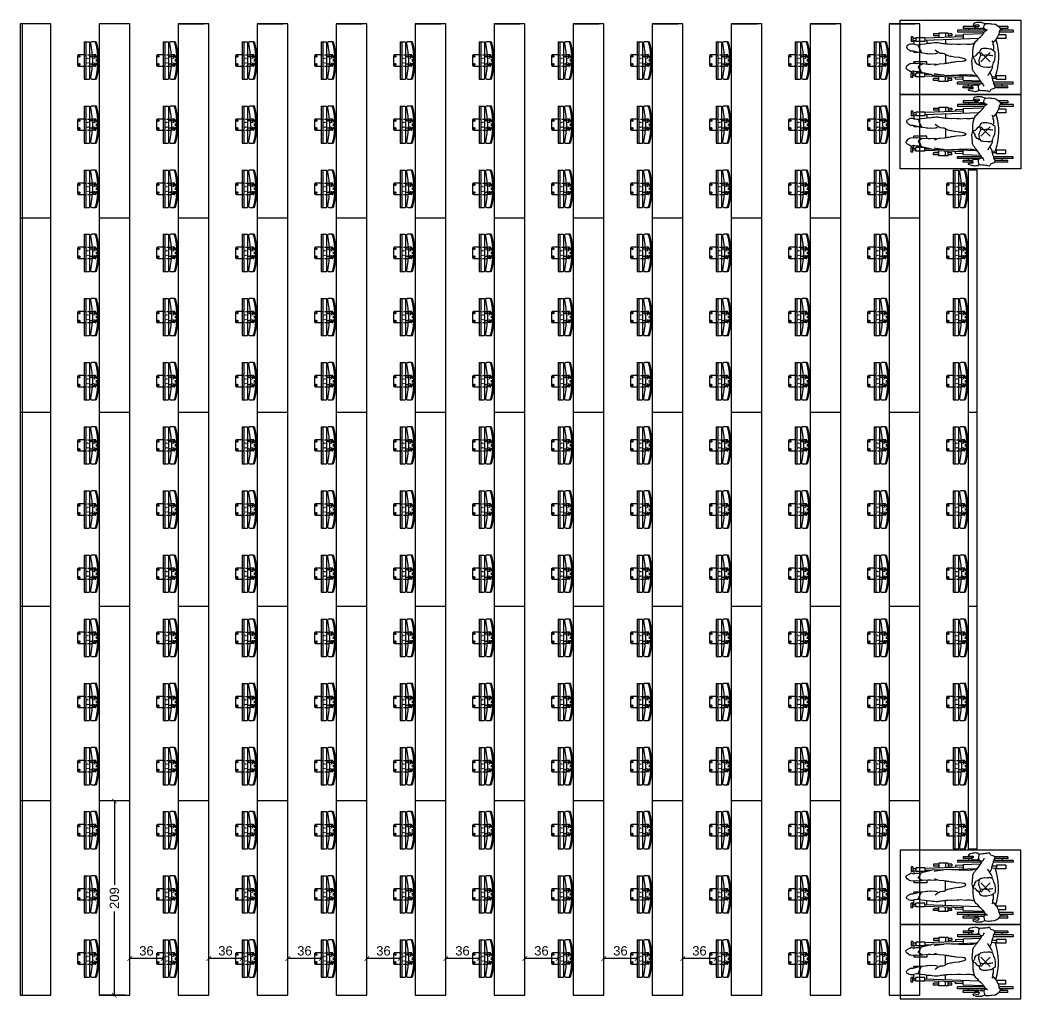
# Model space of a CAD drawing. Header units: metres. Extents: x -170671 to 7046476, y -35663801 to 566855.
# Drawn here: x 13707 to 14784, y -28507 to -27454 of the extents above; entities that cross this region are included whole.
import ezdxf

# ---------------------------------------------------------------- set-up
doc = ezdxf.new("R2010")
doc.units = ezdxf.units.M
doc.header["$LTSCALE"] = 100
doc.linetypes.add('CACHE', pattern=[0.375, 0.25, -0.125])
doc.layers.add('1', color=7, linetype='Continuous')
doc.layers.add('1-mobilier', color=250, linetype='Continuous')
doc.styles.get("Standard").update_dxf_attribs({"font": 'arial.ttf'})
doc.dimstyles.new('Ech-5', dxfattribs={"dimscale": 5, "dimtxt": 2, "dimasz": 1, "dimexe": 0.4, "dimexo": 0.0625, "dimtad": 1, "dimtoh": 1, "dimtxsty": 'Standard', "dimblk": 'ARCHTICK', "dimcen": 0.09, "dimclrd": 256, "dimclre": 256, "dimazin": 2, "dimtfac": 1, "dimtofl": 0, "dimtmove": 0, "dimatfit": 3, "dimfxl": 1, "dimtolj": 1, "dimtzin": 0, "dimlwd": -1, "dimlwe": -1, "dimarcsym": 0})

# ---------------------------------------------------------------- blocks, each defined once
blk = doc.blocks.new('1001B')
at = {"layer": '1', "color": 0, "linetype": 'ByBlock'}
for p, q in [((104, -200), (104, 200)), ((160, 200), (104, 200)), ((143, -200), (143, 200)), ((160, -200), (160, 200)), ((160, -200), (104, -200))]:
    blk.add_line(p, q, dxfattribs=at)
at = {"layer": '1', "color": 3, "linetype": 'CACHE'}
for p, q in [((30, -50), (30, 50)), ((40, 60), (73, 60)), ((160, 60), (104, 60)), ((40, -60), (73, -60)), ((160, -60), (104, -60))]:
    blk.add_line(p, q, dxfattribs=at)
at = {"layer": '1'}
for p, q in [((72, 40), (104, 40)), ((104, 60), (73, 60)), ((220, 60), (160, 60)), ((230, -50), (230, 50)), ((72, -40), (104, -40)), ((104, -60), (73, -60)), ((160, -60), (220, -60))]:
    blk.add_line(p, q, dxfattribs=at)
at = {"layer": '1', "color": 0, "linetype": 'ByBlock'}
blk.add_lwpolyline([(92, 182, 0.483507), (77, 200), (37, 200, 0.345619), (23, 189, 0.120525), (23, -189, 0.345528), (37, -200), (77, -200, 0.483604), (92, -182, -0.115929)], format="xyb", close=True, dxfattribs=at)
blk.add_lwpolyline([(49, 200, 0.345619), (35, 189, 0.120525), (35, -189, 0.345528), (49, -200)], format="xyb", dxfattribs=at)
at = {"layer": '1', "color": 3, "linetype": 'CACHE'}
for points in [[(52, 49), (55, 42), (52, 36), (44, 36), (40, 42), (44, 49)], [(52, -49), (55, -43), (52, -36), (44, -36), (40, -43), (44, -49)]]:
    blk.add_lwpolyline(points, close=True, dxfattribs=at)
at = {"layer": '1'}
for points in [[(209, 49), (205, 42), (209, 36), (217, 36), (220, 42), (217, 49)], [(209, -49), (205, -43), (209, -36), (217, -36), (220, -43), (217, -49)]]:
    blk.add_lwpolyline(points, close=True, dxfattribs=at)
at = {"layer": '1', "color": 3, "linetype": 'CACHE'}
for centre, radius in [((48, 42), 8), ((48, 42), 6.5), ((48, -43), 8), ((48, -43), 6.5)]:
    blk.add_circle(centre, radius, dxfattribs=at)
at = {"layer": '1'}
for centre, radius in [((213, 42), 8), ((213, 42), 6.5), ((213, -43), 8), ((213, -43), 6.5)]:
    blk.add_circle(centre, radius, dxfattribs=at)
at = {"layer": '1', "color": 3, "linetype": 'CACHE'}
for centre, start, end in [((40, 50), 90, 180), ((40, -50), 180, 270)]:
    blk.add_arc(centre, 10, start, end, dxfattribs=at)
at = {"layer": '1'}
for centre, start, end in [((220, 50), 0, 90), ((220, -50), 270, 0)]:
    blk.add_arc(centre, 10, start, end, dxfattribs=at)
at = {"layer": '1', "color": 0, "linetype": 'ByBlock', "extrusion": (0, 0, -1)}
for centre, major_axis in [((48, 27), (0, 2.5)), ((63, 27), (0, 2.5)), ((118, -23), (0, -2.5)), ((128, -23), (0, -2.5))]:
    blk.add_ellipse(centre, major_axis=major_axis, ratio=0.390638, dxfattribs=at)
at = {"layer": '1', "color": 0, "linetype": 'ByBlock'}
for centre, major_axis in [((118, 27), (0, 2.5)), ((128, 27), (0, 2.5)), ((48, -23), (0, -2.5)), ((63, -23), (0, -2.5))]:
    blk.add_ellipse(centre, major_axis=major_axis, ratio=0.390638, dxfattribs=at)
blk = doc.blocks.new('ORIG')
at = {"layer": 'Defpoints', "color": 101}
for p, q in [((-0.05, 0.05), (0.05, -0.05)), ((-0.05, -0.05), (0.05, 0.05))]:
    blk.add_line(p, q, dxfattribs=at)
blk = doc.blocks.new('Hand2')
for p, q in [((-14.2, 117.6), (-14.1, 118.9)), ((-14.1, 118.9), (-13.8, 120.2)), ((-13.8, 120.2), (-12.8, 121.4)), ((-12.8, 121.4), (-12.3, 122.7)), ((-12.3, 122.7), (-10.9, 123.3)), ((-10.9, 123.3), (-9.6, 122.7)), ((-9.6, 122.7), (-8.4, 121.5)), ((-8.4, 121.5), (-7.6, 120.1)), ((-7.6, 120.1), (-6.9, 118.7)), ((-6.9, 118.7), (-7, 117.4)), ((6.8, 115.9), (7, 118.6)), ((7, 118.6), (7.3, 119.8)), ((7.3, 119.8), (8.1, 121.1)), ((8.1, 121.1), (9.1, 122.4)), ((9.1, 122.4), (10.5, 123.4)), ((10.5, 123.4), (11.9, 123.9)), ((11.9, 123.9), (13.1, 122.5)), ((13.1, 122.5), (13.8, 120.9)), ((13.8, 120.9), (14.6, 119.5)), ((14.6, 119.5), (15.6, 118.1)), ((-13.9, 116.2), (-14.2, 117.6)), ((-13.5, 114.9), (-13.9, 116.2)), ((-13.7, 107.4), (-13.4, 108.7)), ((-13.4, 113.5), (-13.5, 114.9)), ((-12.9, 112.2), (-13.4, 113.5)), ((-13.4, 108.7), (-12.8, 110)), ((-13.1, 109.5), (-12.9, 112.2)), ((-12.8, 110), (-11.5, 110.3)), ((-11.5, 110.3), (-10.2, 109.5)), ((-10.2, 109.5), (-7.7, 108.4)), ((-7.7, 108.4), (-6.4, 107.9)), ((-7, 117.4), (-6.8, 116.1)), ((-6.8, 116.1), (-6.2, 113.4)), ((-6.4, 107.9), (-5.1, 107.1)), ((-6.2, 113.4), (-5.8, 112.1)), ((-5.8, 112.1), (-5.2, 109.4)), ((-5.2, 109.4), (-5, 108)), ((-4.8, 107.8), (-4.9, 107.4)), ((6.9, 114.6), (6.8, 115.9)), ((6.8, 113.3), (6.9, 114.6)), ((7, 111.9), (6.8, 113.3)), ((6.8, 109.3), (7, 111.9)), ((6.9, 108), (6.8, 109.3)), ((7.4, 106.6), (6.9, 108)), ((7.7, 106.8), (8.6, 108.1)), ((8.6, 108.1), (9.4, 109.3)), ((9.4, 109.3), (10.4, 110.6)), ((10.4, 110.6), (11.7, 110)), ((11.7, 110), (12.9, 108.6)), ((12.9, 108.6), (14.2, 108.1)), ((14.2, 108.1), (15.5, 107.8)), ((15.1, 108.9), (14.6, 108)), ((15.1, 116.8), (14.7, 115.5)), ((14.7, 115.5), (15.1, 114.2)), ((15.6, 118.1), (15.1, 116.8)), ((15.1, 114.2), (15.4, 112.8)), ((15.4, 110.2), (15.1, 108.9)), ((15.4, 112.8), (15.5, 111.5)), ((15.5, 111.5), (15.4, 110.2)), ((15.5, 107.8), (16.4, 106.4)), ((-14.7, 99.5), (-14.6, 100.8)), ((-14.6, 98.2), (-14.7, 99.5)), ((-14.7, 96.9), (-14.6, 98.2)), ((-14.6, 100.8), (-14, 103.4)), ((-14, 103.4), (-13.7, 107.4)), ((-5.1, 107.1), (-4.6, 105.8)), ((-4.6, 105.8), (-4.3, 103.1)), ((-4.3, 103.1), (-4, 101.8)), ((-4, 101.8), (-3.9, 100.2)), ((-3.9, 100.2), (-3.8, 98.7)), ((-3.8, 98.7), (-3.9, 97.4)), ((-3.9, 97.4), (-3.8, 96)), ((7.3, 105.5), (7.7, 106.8)), ((7.8, 100.2), (7.3, 105.5)), ((7.5, 93.6), (7.8, 97.5)), ((7.7, 98.9), (7.8, 100.2)), ((7.8, 97.5), (7.7, 98.9)), ((16.4, 106.4), (16.7, 103.7)), ((16.7, 103.7), (17, 102.3)), ((17, 102.3), (17.6, 101)), ((17.6, 101), (17.9, 99.6)), ((17.9, 99.6), (18.2, 98.3)), ((18.2, 98.3), (18.4, 96.9)), ((18.4, 96.9), (18.9, 95.6)), ((-15.6, 91.6), (-15.3, 92.9)), ((-15.5, 90.3), (-15.6, 91.6)), ((-15.3, 89), (-15.5, 90.3)), ((-15.3, 92.9), (-15, 95.6)), ((-15.2, 87.7), (-15.3, 89)), ((-14.9, 86.3), (-15.2, 87.7)), ((-15, 95.6), (-14.7, 96.9)), ((-14.8, 85), (-14.9, 86.3)), ((-8, 92.4), (-6.8, 91)), ((-6.8, 91), (-5.8, 89.6)), ((-5.8, 89.6), (-5, 88.2)), ((-5, 88.2), (-4.5, 86.8)), ((-4.4, 90.8), (-4.5, 89.9)), ((-4.5, 86.8), (-4.2, 84.2)), ((-4.1, 92.1), (-4.4, 90.8)), ((-3.8, 96), (-4.1, 92.1)), ((7.1, 82.8), (7.5, 88.1)), ((7.7, 90.9), (7.5, 93.6)), ((7.5, 88.1), (8.2, 90.7)), ((8.2, 90.7), (8.7, 92)), ((8.7, 92), (9, 93)), ((17.4, 93.3), (18, 91.9)), ((18, 91.9), (18.2, 89.2)), ((18.2, 89.2), (18.5, 87.9)), ((18.5, 90.3), (18.3, 90.1)), ((19, 91.6), (18.5, 90.3)), ((18.5, 87.9), (18.7, 86.6)), ((18.7, 86.6), (18.8, 85.2)), ((18.9, 95.6), (19.3, 94.2)), ((19.3, 94.2), (19, 91.6)), ((-14.4, 83.6), (-14.8, 85)), ((-14.3, 82.3), (-14.4, 83.6)), ((-14, 80.9), (-14.3, 82.3)), ((-14.1, 79.6), (-14, 80.9)), ((-14, 78.3), (-14.1, 79.6)), ((-13.8, 77), (-14, 78.3)), ((-14, 75.6), (-13.8, 77)), ((-13.8, 74.3), (-14, 75.6)), ((-4.2, 84.2), (-3.9, 82.8)), ((-3.9, 82.8), (-3.4, 81.4)), ((-3.4, 81.4), (-2.6, 80.1)), ((-2.6, 80.1), (-2, 78.7)), ((-2, 78.7), (-1.5, 77.3)), ((-1.5, 77.3), (-1.1, 76)), ((-1.1, 76), (-1, 74.6)), ((5.6, 75), (6, 76.3)), ((6, 76.3), (6.3, 77.6)), ((6.3, 77.6), (6.4, 78.9)), ((6.4, 78.9), (6.7, 80.2)), ((6.7, 80.2), (6.8, 81.5)), ((6.8, 81.5), (7.1, 82.8)), ((18.8, 85.2), (18.9, 83.9)), ((18.9, 83.9), (19.2, 82.5)), ((19.2, 82.5), (19.5, 79.9)), ((19.5, 77.2), (19.3, 74.6)), ((19.5, 79.9), (19.4, 78.6)), ((19.4, 78.6), (19.5, 77.2)), ((-13.9, 73), (-13.8, 74.3)), ((-13.6, 69), (-13.9, 73)), ((-13.9, 59.8), (-13.5, 65)), ((-13.7, 67.7), (-13.6, 69)), ((-13.6, 66.4), (-13.7, 67.7)), ((-13.5, 65), (-13.6, 66.4)), ((-1, 74.6), (-0.7, 73.3)), ((-0.7, 73.3), (-0.3, 71.9)), ((-0.3, 71.9), (0.1, 66.6)), ((0.1, 66.6), (0.2, 65.3)), ((0.2, 65.3), (0.6, 63.7)), ((4.5, 63.2), (5, 69.8)), ((5, 69.8), (5.3, 71.1)), ((5.3, 71.1), (5.4, 72.4)), ((5.4, 72.4), (5.7, 73.7)), ((5.7, 73.7), (5.6, 75)), ((18.9, 66.7), (18.6, 65.4)), ((18.6, 65.4), (18.9, 64.1)), ((19.4, 73.3), (18.9, 66.7)), ((19.3, 74.6), (19.4, 73.3)), ((-14.2, 53.2), (-13.8, 54.5)), ((-13.7, 58.4), (-13.9, 59.8)), ((-13.8, 54.5), (-13.6, 57.1)), ((-13.6, 57.1), (-13.7, 58.4)), ((0.6, 63.7), (0.9, 62.4)), ((0.9, 62.4), (1.5, 61)), ((1.5, 61), (2, 59.6)), ((2, 59.6), (3.3, 59.3)), ((3.3, 59.3), (4.1, 60.6)), ((4.1, 60.6), (4.2, 61.9)), ((4.2, 61.9), (4.5, 63.2)), ((18.9, 64.1), (18.7, 61.4)), ((18.7, 61.4), (18.8, 60.1)), ((18.8, 60.1), (18.7, 58.8)), ((18.7, 58.8), (18.8, 57.4)), ((18.8, 57.4), (18.7, 56.1)), ((18.7, 56.1), (18.8, 54.8)), ((18.8, 54.8), (19, 53.5)), ((31.6, 54), (30.6, 52.8)), ((31.7, 52.7), (31.6, 54)), ((33.9, 55.4), (33.6, 51.5)), ((34.4, 56.7), (33.9, 55.4)), ((35.7, 55.7), (34.4, 56.7)), ((36, 54.3), (35.7, 55.7)), ((36.6, 53), (36, 54.3)), ((-37.5, 45.1), (-37.3, 47.7)), ((-37.4, 43.7), (-37.5, 45.1)), ((-37.5, 42.4), (-37.4, 43.7)), ((-37.3, 47.7), (-37, 49)), ((-37, 49), (-36.7, 50.3)), ((-36.7, 50.3), (-35.3, 51.3)), ((-35.3, 51.3), (-34, 51)), ((-35, 48.4), (-35.1, 47.1)), ((-35.1, 47.1), (-34.8, 45.7)), ((-34, 51), (-35, 48.4)), ((-34.8, 45.7), (-33.6, 44.8)), ((-33.6, 44.8), (-32.8, 46)), ((-32.8, 46), (-32.5, 47.3)), ((-32.5, 47.3), (-32.4, 48.6)), ((-32.4, 48.6), (-32, 49.9)), ((-32, 49.9), (-31.5, 48.6)), ((-31.5, 48.6), (-31.2, 47.2)), ((-31.2, 47.2), (-30.9, 44.6)), ((-30.9, 44.6), (-31.1, 41.9)), ((-22, 43.6), (-24.3, 41.2)), ((-20.8, 44.9), (-22, 43.6)), ((-19.6, 46.1), (-20.8, 44.9)), ((-18.1, 47.3), (-19.6, 46.1)), ((-17.2, 48.6), (-18.1, 47.3)), ((-17.4, 47.9), (-16.7, 49.2)), ((-15.8, 49.6), (-17.2, 48.6)), ((-14.2, 50.3), (-15.8, 49.6)), ((-15.3, 49.3), (-14.6, 50.6)), ((-14.6, 50.6), (-14, 51.8)), ((-14, 51.8), (-14.2, 53.2)), ((-10.1, 51.3), (-14.2, 50.3)), ((-8.8, 51.4), (-10.1, 51.3)), ((-9.1, 42), (-8.3, 43.2)), ((-7.4, 51.8), (-8.8, 51.4)), ((-8.3, 43.2), (-6.9, 44.2)), ((-6.1, 51.9), (-7.4, 51.8)), ((-6.9, 44.2), (-5.5, 44.8)), ((-4.8, 51.8), (-6.1, 51.9)), ((-5.8, 44.6), (-4.8, 45.8)), ((-5.5, 44.8), (-4.3, 44.2)), ((-3.2, 51.9), (-4.8, 51.8)), ((-4.8, 45.8), (-3.6, 47.1)), ((-4.3, 44.2), (-3, 43.7)), ((-3.6, 47.1), (-2.2, 48.1)), ((-1.9, 51.8), (-3.2, 51.9)), ((-3, 43.7), (-2.1, 43.2)), ((-2.2, 48.1), (-1.2, 49.3)), ((-2.1, 43.4), (-0.8, 44)), ((-2, 42.1), (-2.1, 43.4)), ((-0.6, 51.9), (-1.9, 51.8)), ((-1.2, 49.3), (-0.7, 50.6)), ((-0.8, 44), (0.6, 44.8)), ((-0.7, 50.6), (0.7, 51.4)), ((0.8, 52), (-0.6, 51.9)), ((0.6, 44.8), (2, 45.1)), ((0.7, 51.4), (1.9, 50.2)), ((2.1, 52.4), (0.8, 52)), ((1.9, 50.2), (3.2, 49.8)), ((2, 45.1), (3.3, 45.2)), ((3.5, 52.9), (2.1, 52.4)), ((3.2, 49.8), (4.5, 49.5)), ((3.3, 45.2), (7.3, 44.9)), ((11.4, 52.3), (3.5, 52.9)), ((4.5, 49.5), (5.8, 48.8)), ((5.8, 48.8), (7.1, 48)), ((7.1, 48), (7.6, 46.6)), ((7.3, 44.9), (8.5, 44.4)), ((7.6, 46.6), (8.4, 45.3)), ((8.4, 45.3), (8.3, 44.6)), ((8.5, 44.4), (9.8, 43.2)), ((9.8, 43.2), (9.9, 41.8)), ((12.7, 52), (11.4, 52.3)), ((14, 51.9), (12.7, 52)), ((15.2, 51.1), (14, 51.9)), ((16.5, 49.9), (15.2, 51.1)), ((17.7, 49.2), (16.5, 49.9)), ((19, 48.2), (17.7, 49.2)), ((19, 53.5), (18.9, 52.2)), ((18.9, 52.2), (19.2, 50.8)), ((20.2, 47), (19, 48.2)), ((19.2, 50.8), (20, 49.4)), ((20, 49.4), (20.5, 48.1)), ((21.5, 46.4), (20.2, 47)), ((20.5, 48.1), (20.5, 47.6)), ((22.7, 45.5), (21.5, 46.4)), ((24, 44.7), (22.7, 45.5)), ((25.3, 43.7), (24, 44.7)), ((26.5, 43), (25.3, 43.7)), ((29, 44.3), (28.3, 43)), ((30.2, 45.5), (29, 44.3)), ((30, 51.5), (29.7, 47.6)), ((29.7, 47.6), (30.5, 46.2)), ((30.6, 52.8), (30, 51.5)), ((31.6, 45.7), (30.2, 45.5)), ((30.5, 46.2), (30.9, 45.9)), ((32.9, 45.8), (31.6, 45.7)), ((32.2, 51.3), (31.7, 52.7)), ((33.6, 51.5), (32.2, 51.3)), ((34.2, 45.4), (32.9, 45.8)), ((35.5, 44.9), (34.2, 45.4)), ((35.5, 45.1), (36.7, 46.4)), ((36, 43.5), (35.5, 44.9)), ((35.9, 42.2), (36, 43.5)), ((36.7, 51.7), (36.6, 53)), ((37, 50.3), (36.7, 51.7)), ((36.7, 46.4), (37, 47.7)), ((37.3, 49), (37, 50.3)), ((37, 47.7), (37.3, 49)), ((-36.5, 41), (-37.5, 42.4)), ((-36.2, 39.7), (-36.5, 41)), ((-36.1, 37.9), (-36.3, 35.3)), ((-36.3, 35.3), (-36.2, 33.9)), ((-36, 38.3), (-36.2, 39.7)), ((-36.2, 33.9), (-35.8, 32.6)), ((-35.1, 39.1), (-36.1, 37.9)), ((-35.8, 32.6), (-35.9, 31.3)), ((-33.7, 39.7), (-35.1, 39.1)), ((-32.4, 40), (-33.7, 39.7)), ((-30.8, 39.9), (-32.4, 40)), ((-31.1, 41.9), (-30.8, 40.6)), ((-30.8, 40.6), (-31.1, 39.9)), ((-29.8, 38.5), (-30.8, 39.9)), ((-29.3, 37.2), (-29.8, 38.5)), ((-29.5, 36.7), (-29.8, 36.1)), ((-28.3, 38), (-29.5, 36.7)), ((-27.2, 39.2), (-28.3, 38)), ((-25.7, 40.2), (-27.2, 39.2)), ((-24.3, 41.2), (-25.7, 40.2)), ((-9.4, 40.7), (-9.1, 42)), ((-9.3, 39.3), (-9.4, 40.7)), ((-9.4, 38), (-9.3, 39.3)), ((-9.3, 36.7), (-9.4, 38)), ((-8.9, 35.1), (-9.3, 36.7)), ((-8.8, 33.6), (-8.9, 35.1)), ((-8.5, 32.2), (-8.8, 33.6)), ((-2.3, 38.1), (-2, 42.1)), ((-2.1, 35.5), (-2.3, 38.1)), ((-2, 34.1), (-2.1, 35.5)), ((-1.8, 32.8), (-2, 34.1)), ((-1.5, 31.5), (-1.8, 32.8)), ((9.9, 41.8), (10.6, 39.1)), ((10.6, 39.1), (10.4, 37.6)), ((10.4, 37.6), (10.8, 36.2)), ((10.8, 33.6), (10.5, 32.3)), ((10.8, 36.2), (10.7, 34.9)), ((10.7, 34.9), (10.8, 33.6)), ((13.8, 32), (15.1, 32.8)), ((15.1, 32.8), (16.5, 33.8)), ((16.5, 33.8), (17.9, 34.6)), ((16.5, 33.4), (19, 31.9)), ((17.9, 34.6), (19.3, 35.6)), ((19.3, 35.6), (19.8, 35.8)), ((27.8, 42.2), (26.5, 43)), ((28.8, 40.8), (27.8, 42.2)), ((28.3, 43), (28.2, 41.7)), ((30.1, 40.3), (28.8, 40.8)), ((31.3, 39.7), (30.1, 40.3)), ((34.2, 31.1), (34.7, 32.4)), ((34.7, 32.4), (36.1, 33)), ((36.1, 40.9), (35.9, 42.2)), ((36, 39.6), (36.1, 40.9)), ((36.3, 38.2), (36, 39.6)), ((36.1, 33), (37.1, 34.2)), ((36.4, 36.9), (36.3, 38.2)), ((36.7, 35.6), (36.4, 36.9)), ((37.1, 34.2), (36.7, 35.6)), ((-35.9, 31.3), (-35.7, 28.6)), ((-35.7, 28.6), (-35.4, 27.3)), ((-35.4, 27.3), (-34.6, 25.9)), ((-34.6, 25.9), (-33.4, 24.7)), ((-33.4, 24.7), (-32.8, 23.3)), ((-32.8, 23.3), (-31.5, 22.6)), ((-31.5, 22.6), (-30.2, 22.2)), ((-30.2, 22.2), (-28.9, 22.8)), ((-28.9, 22.8), (-27.5, 23.3)), ((-27.5, 23.3), (-24.8, 24)), ((-24.8, 24), (-22.1, 25.1)), ((-22.1, 25.1), (-20.7, 25.9)), ((-20.7, 25.9), (-19.3, 26.7)), ((-19.3, 26.7), (-16.5, 29.1)), ((-16.4, 30.4), (-17.6, 31)), ((-17.6, 31), (-16.4, 30.2)), ((-16.5, 29.1), (-16.4, 30.4)), ((-16.4, 30.2), (-15, 30.3)), ((-15, 30.3), (-13.7, 30.2)), ((-13.7, 30.2), (-12.5, 29.7)), ((-12.5, 29.7), (-11.2, 29.4)), ((-11.2, 29.4), (-9.8, 29.5)), ((-9.8, 29.5), (-8.5, 29.6)), ((-7.9, 30.9), (-8.5, 32.2)), ((-8.5, 29.6), (-7.8, 30)), ((-6.7, 29.7), (-7.9, 30.9)), ((-6.2, 28.3), (-6.7, 29.7)), ((-4.9, 27.8), (-6.2, 28.3)), ((-3.6, 27.7), (-4.9, 27.8)), ((-2.2, 27.8), (-3.6, 27.7)), ((-0.9, 27.9), (-2.2, 27.8)), ((-1.6, 30.2), (-1.5, 31.5)), ((0.4, 27.8), (-0.9, 27.9)), ((1.8, 28.1), (0.4, 27.8)), ((3.1, 28.2), (1.8, 28.1)), ((4.5, 28.8), (3.1, 28.2)), ((5.8, 29.6), (4.5, 28.8)), ((7.2, 29.9), (5.8, 29.6)), ((8.5, 30.2), (7.2, 29.9)), ((9.9, 31), (8.5, 30.2)), ((9.7, 31.3), (11, 30.7)), ((10.5, 32.3), (9.9, 31)), ((11, 30.7), (12.4, 31.3)), ((12.4, 31.3), (13.8, 32)), ((19, 31.9), (20.3, 31.5)), ((20.3, 31.5), (21.6, 31.2)), ((21.6, 31.2), (22.9, 30.9)), ((22.9, 30.9), (24.2, 30.6)), ((24.2, 30.6), (25.5, 30.2)), ((25.5, 30.2), (26.8, 29.7)), ((26.8, 29.7), (28.1, 29.4)), ((28.1, 29.4), (29.4, 29.3)), ((29.4, 29.3), (30.7, 28.3)), ((30.7, 28.3), (32, 28.2)), ((32, 28.2), (33.3, 28.5)), ((33.3, 28.5), (34.1, 29.8)), ((34.1, 29.8), (34.2, 31.1))]:
    blk.add_line(p, q)
at = {"color": 8}
for p, q in [((-22, 118.3), (-17, 118.3)), ((-22, 116.3), (-22, 118.3)), ((-22, 116.3), (-17, 116.3)), ((-21, 103.3), (-21, 113.3)), ((-21, 113.3), (-17, 113.3)), ((-20.1, 113.3), (-20, 116.3)), ((-18, 116.3), (-18.1, 113.3)), ((-18, 115.3), (-13.7, 115.3)), ((-17, 116.3), (-17, 118.3)), ((-17, 103.3), (-17, 113.3)), ((-6.6, 115.3), (-5, 115.3)), ((-5, 106.9), (-5, 115.3)), ((5, 101.3), (5, 115.3)), ((6.9, 115.3), (5, 115.3)), ((18, 115.3), (14.8, 115.3)), ((17, 116.3), (17, 118.3)), ((22, 118.3), (17, 118.3)), ((22, 116.3), (17, 116.3)), ((21, 113.3), (17, 113.3)), ((17, 103.3), (17, 113.3)), ((18, 116.3), (18.1, 113.3)), ((20.1, 113.3), (20, 116.3)), ((21, 103.3), (21, 113.3)), ((22, 116.3), (22, 118.3)), ((-21.8, 62.3), (-20.4, 103.3)), ((-21, 103.3), (-17, 103.3)), ((-18.4, 103.3), (-20.4, 45.3)), ((-18.5, 101.3), (-14.5, 101.3)), ((7.7, 101.3), (5, 101.3)), ((21, 103.3), (17, 103.3)), ((18.5, 101.3), (17.4, 101.3)), ((18.4, 103.3), (18.7, 96.2)), ((21.8, 62.3), (20.4, 103.3)), ((-26, 88.3), (-20.9, 88.3)), ((-26, 78.3), (-26, 88.3)), ((-25, 94.3), (-23, 94.3)), ((-25, 88.3), (-25, 94.3)), ((-23, 88.3), (-23, 94.3)), ((18.8, 91.1), (19.1, 83)), ((26, 88.3), (20.9, 88.3)), ((23, 88.3), (23, 94.3)), ((25, 94.3), (23, 94.3)), ((25, 88.3), (25, 94.3)), ((26, 78.3), (26, 88.3)), ((-26, 81.3), (-21.2, 81.3)), ((-26, 78.3), (-21.3, 78.3)), ((-25, 74.3), (-25, 78.3)), ((-23, 74.3), (-23, 78.3)), ((-19.2, 81.3), (-14.1, 81.3)), ((-3.3, 81.3), (6.8, 81.3)), ((19.4, 75.7), (20.3, 48.7)), ((26, 81.3), (21.2, 81.3)), ((26, 78.3), (21.3, 78.3)), ((23, 74.3), (23, 78.3)), ((25, 74.3), (25, 78.3)), ((-29, 68.3), (-27, 68.3)), ((-29, 37.3), (-29, 68.3)), ((-27, 39.3), (-27, 68.3)), ((-25, 74.3), (-23, 74.3)), ((-23.8, 62.4), (-23.5, 70.3)), ((-23.5, 70.3), (-21.7, 70.3)), ((23.5, 70.3), (21.7, 70.3)), ((25, 74.3), (23, 74.3)), ((23.8, 62.4), (23.5, 70.3)), ((29, 68.3), (27, 68.3)), ((27, 42.7), (27, 68.3)), ((29, 44.2), (29, 68.3)), ((-33, 62.3), (-31, 62.3)), ((-33, 45.7), (-33, 62.3)), ((-31, 45.4), (-31, 62.3)), ((-31, 56.3), (-29, 56.3)), ((-24.8, 62.3), (-25.5, 40.3)), ((-24.8, 62.3), (-19.8, 62.3)), ((24.8, 62.3), (19.8, 62.3)), ((24.8, 62.3), (25.4, 43.6)), ((31, 56.3), (29, 56.3)), ((33, 62.3), (31, 62.3)), ((31, 53.3), (31, 62.3)), ((33, 51.4), (33, 62.3)), ((-31, 41.4), (-31, 43.6)), ((-31, 39.9), (-31, 40.1)), ((-29.8, 38.3), (-28, 38.3)), ((-27, 40.3), (-25.5, 40.3)), ((-33, 14.3), (-33, 23.8)), ((-31, 14.3), (-31, 22.4)), ((-29, 8.3), (-29, 22.7)), ((-27, 8.3), (-27, 23.5)), ((-24, 16.3), (-24, 24.3)), ((-20, 16.3), (-20, 26.3)), ((24, 26.3), (20, 26.3)), ((20, 16.3), (20, 26.3)), ((20.8, 31.4), (21, 26.3)), ((23, 26.3), (22.8, 30.9)), ((24, 16.3), (24, 26.3)), ((27, 8.3), (27, 29.7)), ((29, 8.3), (29, 29.3)), ((31, 14.3), (31, 28.3)), ((33, 14.3), (33, 28.5)), ((-33, 14.3), (-31, 14.3)), ((-31, 20.3), (-29, 20.3)), ((-24, 16.3), (-20, 16.3)), ((24, 16.3), (20, 16.3)), ((31, 20.3), (29, 20.3)), ((33, 14.3), (31, 14.3)), ((-29, 8.3), (-27, 8.3)), ((29, 8.3), (27, 8.3))]:
    blk.add_line(p, q, dxfattribs=at)
blk.add_lwpolyline([(-40, 0), (40, 0), (40, 130), (-40, 130)], close=True)
blk.add_arc((0, 86.3), 62.1, 252.4049, 289.7139, dxfattribs=at)
at = {"color": 7, "xscale": 100, "yscale": 100, "zscale": 100, "rotation": 90}
blk.add_blockref('ORIG', (0, 38.3), dxfattribs=at)
blk = doc.blocks.new('_ArchTick')
at = {"color": 0, "linetype": 'ByBlock', "const_width": 0.15}
blk.add_lwpolyline([(-0.5, -0.5), (0.5, 0.5)], dxfattribs=at)
blk = doc.blocks.new('*D361')
at = {"layer": '1-mobilier', "transparency": 16777216}
for p, q in [((13825, -28463.5), (13825, -28461.8)), ((13861, -28463.8), (13825, -28463.8)), ((13861, -28463.5), (13861, -28461.8))]:
    blk.add_line(p, q, dxfattribs=at)
at = {"layer": 'Defpoints', "color": 0, "transparency": 16777216}
for p in [(13825, -28463.8), (13825, -28463.8), (13861, -28463.8)]:
    blk.add_point(p, dxfattribs=at)
at = {"layer": '1-mobilier', "transparency": 16777216, "xscale": 5, "yscale": 5, "zscale": 5, "rotation": 180}
blk.add_blockref('_ArchTick', (13825, -28463.8), dxfattribs=at)
at = {"layer": '1-mobilier', "transparency": 16777216, "xscale": 5, "yscale": 5, "zscale": 5}
blk.add_blockref('_ArchTick', (13861, -28463.8), dxfattribs=at)
at = {"layer": '1-mobilier', "color": 0, "transparency": 16777216, "insert": (13843, -28455.6), "char_height": 10, "attachment_point": 5}
blk.add_mtext('\\A1;36', dxfattribs=at)
blk = doc.blocks.new('*D362')
at = {"layer": '1-mobilier', "transparency": 16777216}
for p, q in [((13910, -28463.5), (13910, -28461.8)), ((13946, -28463.8), (13910, -28463.8)), ((13946, -28463.5), (13946, -28461.8))]:
    blk.add_line(p, q, dxfattribs=at)
at = {"layer": 'Defpoints', "color": 0, "transparency": 16777216}
for p in [(13910, -28463.8), (13910, -28463.8), (13946, -28463.8)]:
    blk.add_point(p, dxfattribs=at)
at = {"layer": '1-mobilier', "transparency": 16777216, "xscale": 5, "yscale": 5, "zscale": 5, "rotation": 180}
blk.add_blockref('_ArchTick', (13910, -28463.8), dxfattribs=at)
at = {"layer": '1-mobilier', "transparency": 16777216, "xscale": 5, "yscale": 5, "zscale": 5}
blk.add_blockref('_ArchTick', (13946, -28463.8), dxfattribs=at)
at = {"layer": '1-mobilier', "color": 0, "transparency": 16777216, "insert": (13928, -28455.6), "char_height": 10, "attachment_point": 5}
blk.add_mtext('\\A1;36', dxfattribs=at)
blk = doc.blocks.new('*D363')
at = {"layer": '1-mobilier', "transparency": 16777216}
for p, q in [((13995, -28463.5), (13995, -28461.8)), ((14031, -28463.8), (13995, -28463.8)), ((14031, -28463.5), (14031, -28461.8))]:
    blk.add_line(p, q, dxfattribs=at)
at = {"layer": 'Defpoints', "color": 0, "transparency": 16777216}
for p in [(13995, -28463.8), (13995, -28463.8), (14031, -28463.8)]:
    blk.add_point(p, dxfattribs=at)
at = {"layer": '1-mobilier', "transparency": 16777216, "xscale": 5, "yscale": 5, "zscale": 5, "rotation": 180}
blk.add_blockref('_ArchTick', (13995, -28463.8), dxfattribs=at)
at = {"layer": '1-mobilier', "transparency": 16777216, "xscale": 5, "yscale": 5, "zscale": 5}
blk.add_blockref('_ArchTick', (14031, -28463.8), dxfattribs=at)
at = {"layer": '1-mobilier', "color": 0, "transparency": 16777216, "insert": (14013, -28455.6), "char_height": 10, "attachment_point": 5}
blk.add_mtext('\\A1;36', dxfattribs=at)
blk = doc.blocks.new('*D364')
at = {"layer": '1-mobilier', "transparency": 16777216}
for p, q in [((14080, -28463.5), (14080, -28461.8)), ((14116, -28463.8), (14080, -28463.8)), ((14116, -28463.5), (14116, -28461.8))]:
    blk.add_line(p, q, dxfattribs=at)
at = {"layer": 'Defpoints', "color": 0, "transparency": 16777216}
for p in [(14080, -28463.8), (14080, -28463.8), (14116, -28463.8)]:
    blk.add_point(p, dxfattribs=at)
at = {"layer": '1-mobilier', "transparency": 16777216, "xscale": 5, "yscale": 5, "zscale": 5, "rotation": 180}
blk.add_blockref('_ArchTick', (14080, -28463.8), dxfattribs=at)
at = {"layer": '1-mobilier', "transparency": 16777216, "xscale": 5, "yscale": 5, "zscale": 5}
blk.add_blockref('_ArchTick', (14116, -28463.8), dxfattribs=at)
at = {"layer": '1-mobilier', "color": 0, "transparency": 16777216, "insert": (14098, -28455.6), "char_height": 10, "attachment_point": 5}
blk.add_mtext('\\A1;36', dxfattribs=at)
blk = doc.blocks.new('*D365')
at = {"layer": '1-mobilier', "transparency": 16777216}
for p, q in [((14165, -28463.5), (14165, -28461.8)), ((14201, -28463.8), (14165, -28463.8)), ((14201, -28463.5), (14201, -28461.8))]:
    blk.add_line(p, q, dxfattribs=at)
at = {"layer": 'Defpoints', "color": 0, "transparency": 16777216}
for p in [(14165, -28463.8), (14165, -28463.8), (14201, -28463.8)]:
    blk.add_point(p, dxfattribs=at)
at = {"layer": '1-mobilier', "transparency": 16777216, "xscale": 5, "yscale": 5, "zscale": 5, "rotation": 180}
blk.add_blockref('_ArchTick', (14165, -28463.8), dxfattribs=at)
at = {"layer": '1-mobilier', "transparency": 16777216, "xscale": 5, "yscale": 5, "zscale": 5}
blk.add_blockref('_ArchTick', (14201, -28463.8), dxfattribs=at)
at = {"layer": '1-mobilier', "color": 0, "transparency": 16777216, "insert": (14183, -28455.6), "char_height": 10, "attachment_point": 5}
blk.add_mtext('\\A1;36', dxfattribs=at)
blk = doc.blocks.new('*D366')
at = {"layer": '1-mobilier', "transparency": 16777216}
for p, q in [((14250, -28463.5), (14250, -28461.8)), ((14286, -28463.8), (14250, -28463.8)), ((14286, -28463.5), (14286, -28461.8))]:
    blk.add_line(p, q, dxfattribs=at)
at = {"layer": 'Defpoints', "color": 0, "transparency": 16777216}
for p in [(14250, -28463.8), (14250, -28463.8), (14286, -28463.8)]:
    blk.add_point(p, dxfattribs=at)
at = {"layer": '1-mobilier', "transparency": 16777216, "xscale": 5, "yscale": 5, "zscale": 5, "rotation": 180}
blk.add_blockref('_ArchTick', (14250, -28463.8), dxfattribs=at)
at = {"layer": '1-mobilier', "transparency": 16777216, "xscale": 5, "yscale": 5, "zscale": 5}
blk.add_blockref('_ArchTick', (14286, -28463.8), dxfattribs=at)
at = {"layer": '1-mobilier', "color": 0, "transparency": 16777216, "insert": (14268, -28455.6), "char_height": 10, "attachment_point": 5}
blk.add_mtext('\\A1;36', dxfattribs=at)
blk = doc.blocks.new('*D367')
at = {"layer": '1-mobilier', "transparency": 16777216}
for p, q in [((14335, -28463.5), (14335, -28461.8)), ((14371, -28463.8), (14335, -28463.8)), ((14371, -28463.5), (14371, -28461.8))]:
    blk.add_line(p, q, dxfattribs=at)
at = {"layer": 'Defpoints', "color": 0, "transparency": 16777216}
for p in [(14335, -28463.8), (14335, -28463.8), (14371, -28463.8)]:
    blk.add_point(p, dxfattribs=at)
at = {"layer": '1-mobilier', "transparency": 16777216, "xscale": 5, "yscale": 5, "zscale": 5, "rotation": 180}
blk.add_blockref('_ArchTick', (14335, -28463.8), dxfattribs=at)
at = {"layer": '1-mobilier', "transparency": 16777216, "xscale": 5, "yscale": 5, "zscale": 5}
blk.add_blockref('_ArchTick', (14371, -28463.8), dxfattribs=at)
at = {"layer": '1-mobilier', "color": 0, "transparency": 16777216, "insert": (14353, -28455.6), "char_height": 10, "attachment_point": 5}
blk.add_mtext('\\A1;36', dxfattribs=at)
blk = doc.blocks.new('*D368')
at = {"layer": '1-mobilier', "transparency": 16777216}
for p, q in [((14420, -28463.5), (14420, -28461.8)), ((14456, -28463.8), (14420, -28463.8)), ((14456, -28463.5), (14456, -28461.8))]:
    blk.add_line(p, q, dxfattribs=at)
at = {"layer": 'Defpoints', "color": 0, "transparency": 16777216}
for p in [(14420, -28463.8), (14420, -28463.8), (14456, -28463.8)]:
    blk.add_point(p, dxfattribs=at)
at = {"layer": '1-mobilier', "transparency": 16777216, "xscale": 5, "yscale": 5, "zscale": 5, "rotation": 180}
blk.add_blockref('_ArchTick', (14420, -28463.8), dxfattribs=at)
at = {"layer": '1-mobilier', "transparency": 16777216, "xscale": 5, "yscale": 5, "zscale": 5}
blk.add_blockref('_ArchTick', (14456, -28463.8), dxfattribs=at)
at = {"layer": '1-mobilier', "color": 0, "transparency": 16777216, "insert": (14438, -28455.6), "char_height": 10, "attachment_point": 5}
blk.add_mtext('\\A1;36', dxfattribs=at)
blk = doc.blocks.new('*D413')
at = {"layer": '1-mobilier', "transparency": 16777216}
for p, q in [((13808.1, -28294.3), (13806.5, -28294.3)), ((13808.5, -28294.3), (13808.5, -28384.5)), ((13808.5, -28503.3), (13808.5, -28413.1)), ((13808.1, -28503.3), (13806.5, -28503.3))]:
    blk.add_line(p, q, dxfattribs=at)
at = {"layer": 'Defpoints', "color": 0, "transparency": 16777216}
for p in [(13808.5, -28294.3), (13808.5, -28503.3), (13808.5, -28503.3)]:
    blk.add_point(p, dxfattribs=at)
at = {"layer": '1-mobilier', "transparency": 16777216, "xscale": 5, "yscale": 5, "zscale": 5}
for p, rotation in [((13808.5, -28294.3), 90), ((13808.5, -28503.3), 270)]:
    blk.add_blockref('_ArchTick', p, dxfattribs=dict(at, rotation=rotation))
at = {"layer": '1-mobilier', "color": 0, "transparency": 16777216, "insert": (13808.5, -28398.8), "char_height": 10, "attachment_point": 5, "rotation": 90}
blk.add_mtext('\\A1;209', dxfattribs=at)

msp = doc.modelspace()

# ---------------------------------------------------------------- linework, layer by layer
at = {"layer": '1-mobilier'}
for p, q in [((13819.959, -27458.303), (13791.959, -27458.303)), ((13876.959, -27458.303), (13904.959, -27458.303)), ((13961.959, -27458.303), (13989.959, -27458.303)), ((14046.959, -27458.303), (14074.959, -27458.303)), ((14131.959, -27458.303), (14159.959, -27458.303)), ((14216.959, -27458.303), (14244.959, -27458.303)), ((14301.959, -27458.303), (14329.959, -27458.303)), ((14386.959, -27458.303), (14414.959, -27458.303)), ((14471.959, -27458.303), (14499.959, -27458.303)), ((14556.959, -27458.303), (14584.959, -27458.303)), ((14641.959, -27458.295), (14641.959, -28503.295)), ((14641.959, -27458.303), (14669.959, -27458.303)), ((13819.959, -28503.303), (13791.959, -28503.303)), ((13876.959, -28503.303), (13904.959, -28503.303)), ((13904.959, -28503.303), (13904.959, -28503.295)), ((13961.959, -28503.303), (13989.959, -28503.303)), ((13989.959, -28503.303), (13989.959, -28503.295)), ((14046.959, -28503.303), (14074.959, -28503.303)), ((14074.959, -28503.303), (14074.959, -28503.295)), ((14131.959, -28503.303), (14159.959, -28503.303)), ((14159.959, -28503.303), (14159.959, -28503.295)), ((14216.959, -28503.303), (14244.959, -28503.303)), ((14244.959, -28503.303), (14244.959, -28503.295)), ((14301.959, -28503.303), (14329.959, -28503.303)), ((14386.959, -28503.303), (14414.959, -28503.303)), ((14471.959, -28503.303), (14499.959, -28503.303)), ((14499.959, -28503.303), (14499.959, -28503.295)), ((14556.959, -28503.303), (14584.959, -28503.303)), ((14641.959, -28503.295), (14671.959, -28503.295)), ((14641.959, -28503.303), (14669.959, -28503.303)), ((14669.959, -28503.303), (14669.959, -28503.295))]:
    msp.add_line(p, q, dxfattribs=at)
at = {"layer": '1-mobilier', "color": 7}
for p, q in [((13739.959, -27667.303), (13706.959, -27667.303)), ((13824.959, -27667.303), (13791.959, -27667.303)), ((13909.959, -27667.303), (13876.959, -27667.303)), ((13994.959, -27667.303), (13961.959, -27667.303)), ((14079.959, -27667.303), (14046.959, -27667.303)), ((14164.959, -27667.303), (14131.959, -27667.303)), ((14249.959, -27667.303), (14216.959, -27667.303)), ((14334.959, -27667.303), (14301.959, -27667.303)), ((14419.959, -27667.303), (14386.959, -27667.303)), ((14504.959, -27667.303), (14471.959, -27667.303)), ((14589.959, -27667.303), (14556.959, -27667.303)), ((14674.959, -27667.303), (14641.959, -27667.303)), ((13739.959, -27876.303), (13706.959, -27876.303)), ((13824.959, -27876.303), (13791.959, -27876.303)), ((13909.959, -27876.303), (13876.959, -27876.303)), ((13994.959, -27876.303), (13961.959, -27876.303)), ((14079.959, -27876.303), (14046.959, -27876.303)), ((14164.959, -27876.303), (14131.959, -27876.303)), ((14249.959, -27876.303), (14216.959, -27876.303)), ((14334.959, -27876.303), (14301.959, -27876.303)), ((14419.959, -27876.303), (14386.959, -27876.303)), ((14504.959, -27876.303), (14471.959, -27876.303)), ((14589.959, -27876.303), (14556.959, -27876.303)), ((14674.959, -27876.303), (14641.959, -27876.303)), ((14736.959, -27876.303), (14726.959, -27876.303)), ((13739.959, -28085.303), (13706.959, -28085.303)), ((13824.959, -28085.303), (13791.959, -28085.303)), ((13909.959, -28085.303), (13876.959, -28085.303)), ((13994.959, -28085.303), (13961.959, -28085.303)), ((14079.959, -28085.303), (14046.959, -28085.303)), ((14164.959, -28085.303), (14131.959, -28085.303)), ((14249.959, -28085.303), (14216.959, -28085.303)), ((14334.959, -28085.303), (14301.959, -28085.303)), ((14419.959, -28085.303), (14386.959, -28085.303)), ((14504.959, -28085.303), (14471.959, -28085.303)), ((14589.959, -28085.303), (14556.959, -28085.303)), ((14674.959, -28085.303), (14641.959, -28085.303)), ((14736.959, -28085.303), (14726.959, -28085.303)), ((13739.959, -28294.303), (13706.959, -28294.303)), ((13824.959, -28294.303), (13791.959, -28294.303)), ((13909.959, -28294.303), (13876.959, -28294.303)), ((13994.959, -28294.303), (13961.959, -28294.303)), ((14079.959, -28294.303), (14046.959, -28294.303)), ((14164.959, -28294.303), (14131.959, -28294.303)), ((14249.959, -28294.303), (14216.959, -28294.303)), ((14334.959, -28294.303), (14301.959, -28294.303)), ((14419.959, -28294.303), (14386.959, -28294.303)), ((14504.959, -28294.303), (14471.959, -28294.303)), ((14589.959, -28294.303), (14556.959, -28294.303)), ((14674.959, -28294.303), (14641.959, -28294.303))]:
    msp.add_line(p, q, dxfattribs=at)
at = {"layer": '1-mobilier'}
for points in [[(13739.959, -27458.303), (13706.959, -27458.303), (13706.959, -28503.303), (13739.959, -28503.303)], [(13824.959, -27458.303), (13791.959, -27458.303), (13791.959, -28503.303), (13824.959, -28503.303)], [(13909.959, -27458.303), (13876.959, -27458.303), (13876.959, -28503.303), (13909.959, -28503.303)], [(13994.959, -27458.303), (13961.959, -27458.303), (13961.959, -28503.303), (13994.959, -28503.303)], [(14079.959, -27458.303), (14046.959, -27458.303), (14046.959, -28503.303), (14079.959, -28503.303)], [(14164.959, -27458.303), (14131.959, -27458.303), (14131.959, -28503.303), (14164.959, -28503.303)], [(14249.959, -27458.303), (14216.959, -27458.303), (14216.959, -28503.303), (14249.959, -28503.303)], [(14334.959, -27458.303), (14301.959, -27458.303), (14301.959, -28503.303), (14334.959, -28503.303)], [(14419.959, -27458.303), (14386.959, -27458.303), (14386.959, -28503.303), (14419.959, -28503.303)], [(14504.959, -27458.303), (14471.959, -27458.303), (14471.959, -28503.303), (14504.959, -28503.303)], [(14589.959, -27458.303), (14556.959, -27458.303), (14556.959, -28503.303), (14589.959, -28503.303)], [(14674.959, -27458.303), (14641.959, -27458.303), (14641.959, -28503.303), (14674.959, -28503.303)], [(14736.959, -27615.804), (14726.959, -27615.804), (14726.959, -28345.804), (14736.959, -28345.804)]]:
    msp.add_lwpolyline(points, close=True, dxfattribs=at)
at = {"layer": '1-mobilier', "color": 3}
msp.add_lwpolyline([(13709.159, -27458.303), (13709.159, -28503.303)], dxfattribs=at)

# ---------------------------------------------------------------- block references
at = {"layer": '1-mobilier', "xscale": -1, "rotation": 90}
for p in [(14783.959, -27494.304), (14783.959, -27574.304)]:
    msp.add_blockref('Hand2', p, dxfattribs=at)
at = {"layer": '1-mobilier', "xscale": 0.1000000000203727, "yscale": 0.1000000000203727, "zscale": 0.1000000000203727, "rotation": 180}
for p in [(13791.959, -27497.803), (13876.959, -27497.803), (13961.959, -27497.803), (14046.959, -27497.803), (14131.959, -27497.803), (14216.959, -27497.803), (14301.959, -27497.803), (14386.959, -27497.803), (14471.959, -27497.803), (14556.959, -27497.803), (14641.959, -27497.803), (13791.959, -27566.803), (13876.959, -27566.803), (13961.959, -27566.803), (14046.959, -27566.803), (14131.959, -27566.803), (14216.959, -27566.803), (14301.959, -27566.803), (14386.959, -27566.803), (14471.959, -27566.803), (14556.959, -27566.803), (14641.959, -27566.803), (13791.959, -27635.803), (13876.959, -27635.803), (13961.959, -27635.803), (14046.959, -27635.803), (14131.959, -27635.803), (14216.959, -27635.803), (14301.959, -27635.803), (14386.959, -27635.803), (14471.959, -27635.803), (14556.959, -27635.803), (14641.959, -27635.803), (14726.959, -27635.803), (13791.959, -27704.803), (13876.959, -27704.803), (13961.959, -27704.803), (14046.959, -27704.803), (14131.959, -27704.803), (14216.959, -27704.803), (14301.959, -27704.803), (14386.959, -27704.803), (14471.959, -27704.803), (14556.959, -27704.803), (14641.959, -27704.803), (14726.959, -27704.803), (13791.959, -27773.803), (13876.959, -27773.803), (13961.959, -27773.803), (14046.959, -27773.803), (14131.959, -27773.803), (14216.959, -27773.803), (14301.959, -27773.803), (14386.959, -27773.803), (14471.959, -27773.803), (14556.959, -27773.803), (14641.959, -27773.803), (14726.959, -27773.803), (13791.959, -27842.803), (13876.959, -27842.803), (13961.959, -27842.803), (14046.959, -27842.803), (14131.959, -27842.803), (14216.959, -27842.803), (14301.959, -27842.803), (14386.959, -27842.803), (14471.959, -27842.803), (14556.959, -27842.803), (14641.959, -27842.803), (14726.959, -27842.803), (13791.959, -27911.803), (13876.959, -27911.803), (13961.959, -27911.803), (14046.959, -27911.803), (14131.959, -27911.803), (14216.959, -27911.803), (14301.959, -27911.803), (14386.959, -27911.803), (14471.959, -27911.803), (14556.959, -27911.803), (14641.959, -27911.803), (14726.959, -27911.803), (13791.959, -27980.803), (13876.959, -27980.803), (13961.959, -27980.803), (14046.959, -27980.803), (14131.959, -27980.803), (14216.959, -27980.803), (14301.959, -27980.803), (14386.959, -27980.803), (14471.959, -27980.803), (14556.959, -27980.803), (14641.959, -27980.803), (14726.959, -27980.803), (13791.959, -28049.803), (13876.959, -28049.803), (13961.959, -28049.803), (14046.959, -28049.803), (14131.959, -28049.803), (14216.959, -28049.803), (14301.959, -28049.803), (14386.959, -28049.803), (14471.959, -28049.803), (14556.959, -28049.803), (14641.959, -28049.803), (14726.959, -28049.803), (13791.959, -28118.803), (13876.959, -28118.803), (13961.959, -28118.803), (14046.959, -28118.803), (14131.959, -28118.803), (14216.959, -28118.803), (14301.959, -28118.803), (14386.959, -28118.803), (14471.959, -28118.803), (14556.959, -28118.803), (14641.959, -28118.803), (14726.959, -28118.803), (13791.959, -28187.803), (13876.959, -28187.803), (13961.959, -28187.803), (14046.959, -28187.803), (14131.959, -28187.803), (14216.959, -28187.803), (14301.959, -28187.803), (14386.959, -28187.803), (14471.959, -28187.803), (14556.959, -28187.803), (14641.959, -28187.803), (14726.959, -28187.803), (13791.959, -28256.803), (13876.959, -28256.803), (13961.959, -28256.803), (14046.959, -28256.803), (14131.959, -28256.803), (14216.959, -28256.803), (14301.959, -28256.803), (14386.959, -28256.803), (14471.959, -28256.803), (14556.959, -28256.803), (14641.959, -28256.803), (14726.959, -28256.803), (13791.959, -28325.803), (13876.959, -28325.803), (13961.959, -28325.803), (14046.959, -28325.803), (14131.959, -28325.803), (14216.959, -28325.803), (14301.959, -28325.803), (14386.959, -28325.803), (14471.959, -28325.803), (14556.959, -28325.803), (14641.959, -28325.803), (14726.959, -28325.803), (13791.959, -28394.803), (13876.959, -28394.803), (13961.959, -28394.803), (14046.959, -28394.803), (14131.959, -28394.803), (14216.959, -28394.803), (14301.959, -28394.803), (14386.959, -28394.803), (14471.959, -28394.803), (14556.959, -28394.803), (14641.959, -28394.803), (13791.959, -28463.803), (13876.959, -28463.803), (13961.959, -28463.803), (14046.959, -28463.803), (14131.959, -28463.803), (14216.959, -28463.803), (14301.959, -28463.803), (14386.959, -28463.803), (14471.959, -28463.803), (14556.959, -28463.803), (14641.959, -28463.803)]:
    msp.add_blockref('1001B', p, dxfattribs=at)
at = {"layer": '1-mobilier', "rotation": 90}
for p in [(14783.959, -28387.304), (14783.959, -28467.304)]:
    msp.add_blockref('Hand2', p, dxfattribs=at)

# ---------------------------------------------------------------- dimensions: what is measured, and where the dimension line sits
at = {"layer": '1-mobilier'}
dim = msp.add_linear_dim(base=(13808.459, -28503.303), p1=(13808.459, -28294.303), p2=(13808.459, -28503.303), angle=90, dimstyle='Ech-5', override={"dimtad": 0}, dxfattribs=at)
dim.commit()
dim.dimension.update_dxf_attribs({"geometry": '*D413', "text_midpoint": (13808.459, -28398.803)})
for base, p1, p2, picture, middle in [((13824.959, -28463.803), (13860.959, -28463.803), (13824.959, -28463.803), '*D361', (13842.959, -28455.569)), ((13909.959, -28463.803), (13945.959, -28463.803), (13909.959, -28463.803), '*D362', (13927.959, -28455.569)), ((13994.959, -28463.803), (14030.959, -28463.803), (13994.959, -28463.803), '*D363', (14012.959, -28455.569)), ((14079.959, -28463.803), (14115.959, -28463.803), (14079.959, -28463.803), '*D364', (14097.959, -28455.569)), ((14164.959, -28463.803), (14200.959, -28463.803), (14164.959, -28463.803), '*D365', (14182.959, -28455.569)), ((14249.959, -28463.803), (14285.959, -28463.803), (14249.959, -28463.803), '*D366', (14267.959, -28455.569)), ((14334.959, -28463.803), (14370.959, -28463.803), (14334.959, -28463.803), '*D367', (14352.959, -28455.569)), ((14419.959, -28463.803), (14455.959, -28463.803), (14419.959, -28463.803), '*D368', (14437.959, -28455.569))]:
    dim = msp.add_linear_dim(base=base, p1=p1, p2=p2, dimstyle='Ech-5', dxfattribs=at)
    dim.commit()
    dim.dimension.update_dxf_attribs({"geometry": picture, "text_midpoint": middle})

doc.saveas('drawing.dxf')
